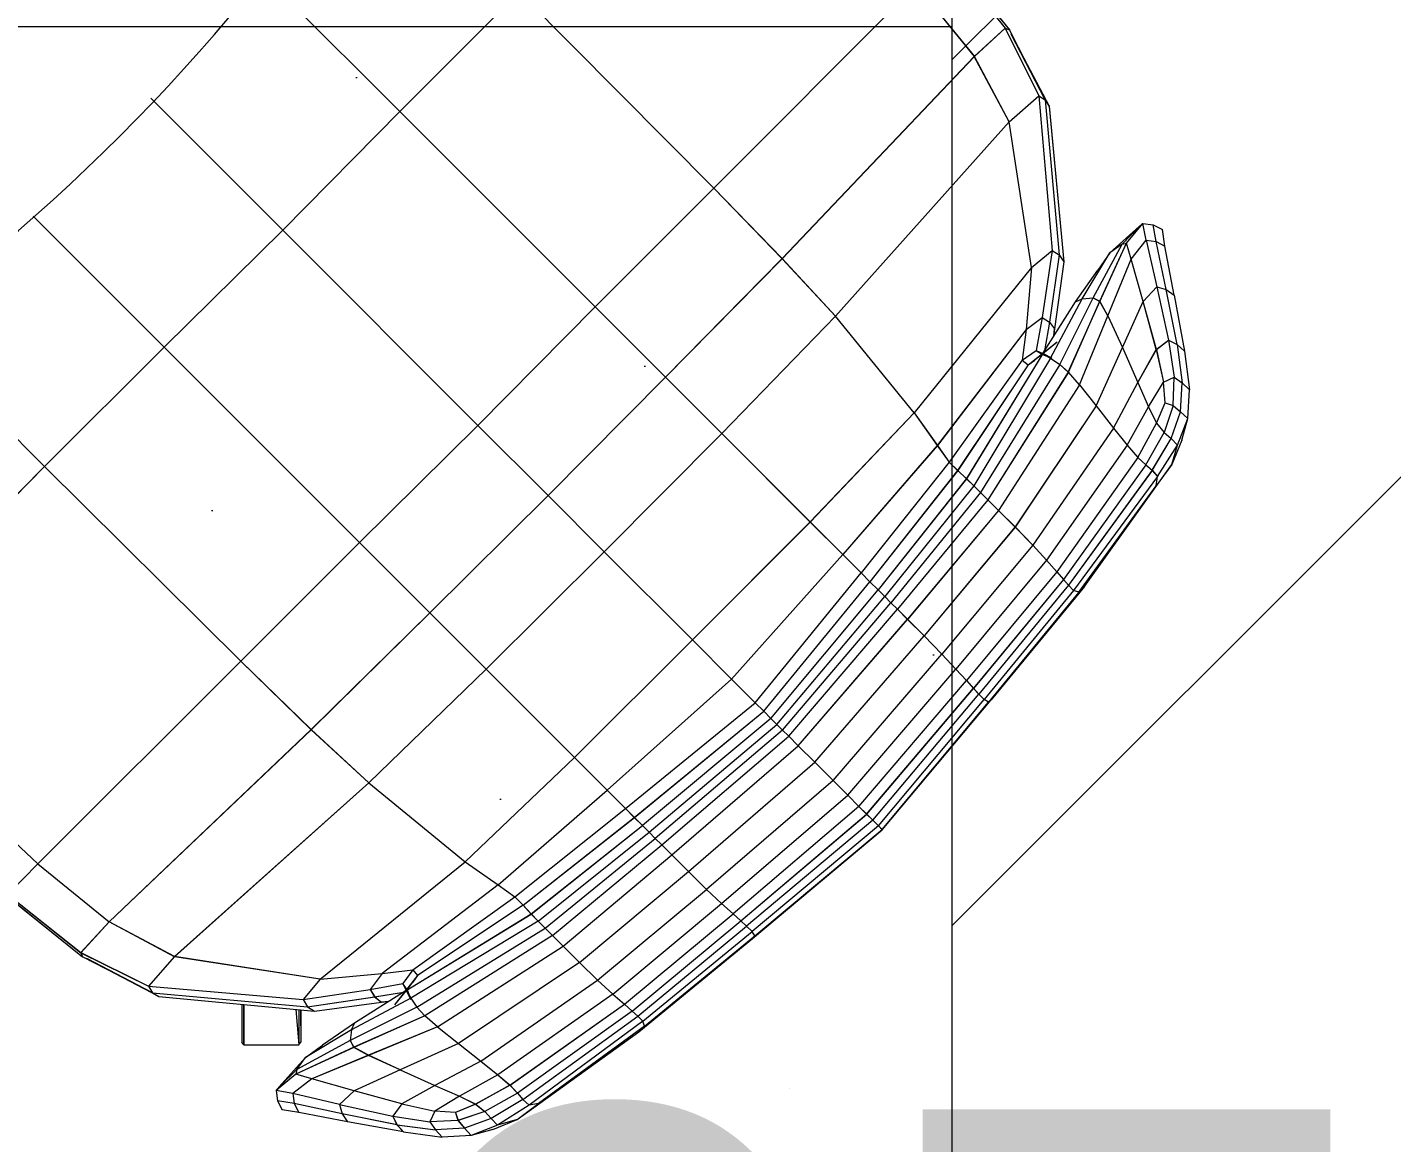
# Model space of a CAD drawing. Header units: millimetres. Extents: x -81374 to 485233, y -39075 to 157313.
# Drawn here: x 48031.9 to 48456.4, y -11107.5 to -10760.6 of the extents above; entities that cross this region are included whole.
import ezdxf
from ezdxf.enums import TextEntityAlignment as Align

# ---------------------------------------------------------------- set-up
doc = ezdxf.new("R2010")
doc.units = ezdxf.units.MM
doc.layers.add('ceiling', color=7, linetype='Continuous', lineweight=5, true_color=0x560d91)
for name, color, linetype in [('ceilings', 253, 'Continuous'), ('Hatch 01_UC', 7, 'Continuous'), ('M-HVAC ELLIPTICAL DUCT', 6, 'Continuous')]:
    doc.layers.add(name, color=color, linetype=linetype)
doc.layers.add('G-IMPT', color=8, linetype='Continuous', lineweight=5)
doc.styles.add('Herbalife_Third Floor - Furniture Layout - 210201$0$CG', font='GOTHIC.TTF')
doc.styles.add('HVAC TEXT', font='Romans.shx', dxfattribs={"width": 0.8, "height": 100})
doc.styles.get("Standard").update_dxf_attribs({"font": 'arial.ttf'})
doc.dimstyles.new('HVAC DIM', dxfattribs={"dimtxt": 100, "dimasz": 200, "dimexe": 50, "dimexo": 50, "dimgap": 50, "dimtad": 1, "dimtoh": 1, "dimdec": 0, "dimzin": 0, "dimdsep": 46, "dimtxsty": 'HVAC TEXT', "dimcen": 50, "dimclrd": 7, "dimclre": 7, "dimclrt": 7, "dimadec": 0, "dimazin": 0, "dimtfac": 1, "dimtdec": 0, "dimtofl": 0, "dimtmove": 0, "dimatfit": 3, "dimfxl": 1, "dimtolj": 1, "dimtzin": 0, "dimarcsym": 0})

# ---------------------------------------------------------------- blocks, each defined once
blk = doc.blocks.new('floor plan 1')
at = {"layer": 'G-IMPT', "color": 8, "ltscale": 500}
for p, q in [((9994.07, -27971.98), (9986.48, -27975.09)), ((9992.58, -27973.34), (10000.83, -27970.13)), ((9994.07, -27971.98), (10000.83, -27970.13)), ((9994.61, -27975.35), (10002.91, -27972.37)), ((10000.83, -27970.13), (10009.79, -27969.6)), ((10002.91, -27972.37), (10000.83, -27970.13)), ((10002.91, -27972.37), (10011.93, -27971.84)), ((10004.91, -27974.72), (10002.91, -27972.37)), ((10021.81, -27971.19), (10009.79, -27969.6)), ((10011.93, -27971.84), (10009.79, -27969.6)), ((10023.88, -27973.43), (10011.93, -27971.84)), ((10013.66, -27974.33), (10011.93, -27971.84)), ((10021.81, -27971.19), (10039.24, -27974.36)), ((10023.88, -27973.43), (10021.81, -27971.19)), ((9986.48, -27975.09), (9948.6, -28002.31)), ((9986.48, -27975.09), (9979.87, -27980.01)), ((9982.75, -27979.53), (9992.58, -27973.34)), ((9984.71, -27981.25), (9994.61, -27975.35)), ((9986.48, -27975.09), (9992.58, -27973.34)), ((9994.61, -27975.35), (9992.58, -27973.34)), ((9996.52, -27977.52), (9994.61, -27975.35)), ((9996.52, -27977.52), (10004.91, -27974.72)), ((10004.91, -27974.72), (10013.66, -27974.33)), ((10005.69, -27977.19), (10004.91, -27974.72)), ((10012.12, -27977.65), (10013.66, -27974.33)), ((10025.16, -27976.09), (10013.66, -27974.33)), ((10022.33, -27979.92), (10025.16, -27976.09)), ((10025.16, -27976.09), (10023.88, -27973.43)), ((10023.88, -27973.43), (10040.99, -27976.83)), ((10041.78, -27979.73), (10025.16, -27976.09)), ((10039.24, -27974.36), (10054.4, -27977.26)), ((10040.99, -27976.83), (10039.24, -27974.36)), ((10041.78, -27979.73), (10040.99, -27976.83)), ((10040.99, -27976.83), (10055.85, -27979.99)), ((9946.86, -28004.05), (9979.87, -27980.01)), ((9947.36, -28005.66), (9982.75, -27979.53)), ((9984.71, -27981.25), (9949.01, -28007.21)), ((9979.87, -27980.01), (9982.75, -27979.53)), ((9984.71, -27981.25), (9982.75, -27979.53)), ((9986.42, -27983.22), (9984.71, -27981.25)), ((9986.42, -27983.22), (9996.52, -27977.52)), ((9988.73, -27985.69), (9999.41, -27979.86)), ((9999.41, -27979.86), (9996.52, -27977.52)), ((9999.41, -27979.86), (10005.69, -27977.19)), ((10004.42, -27982.36), (9999.41, -27979.86)), ((10004.42, -27982.36), (10012.12, -27977.65)), ((10005.69, -27977.19), (10012.12, -27977.65)), ((10012.08, -27985.68), (10022.33, -27979.92)), ((10022.33, -27979.92), (10012.12, -27977.65)), ((10022.33, -27979.92), (10037.23, -27983.98)), ((10037.23, -27983.98), (10041.78, -27979.73)), ((10041.78, -27979.73), (10056.3, -27983.12)), ((10054.4, -27977.26), (10059.6, -27978.05)), ((10055.85, -27979.99), (10054.4, -27977.26)), ((10056.3, -27983.12), (10055.85, -27979.99)), ((10055.85, -27979.99), (10061.03, -27980.87)), ((10061.03, -27980.87), (10059.6, -27978.05)), ((10061.47, -27984.1), (10061.03, -27980.87)), ((9950.72, -28008.79), (9986.42, -27983.22)), ((9988.73, -27985.69), (9986.42, -27983.22)), ((9992.49, -27988.95), (10004.42, -27982.36)), ((10012.08, -27985.68), (10004.42, -27982.36)), ((10022.94, -27990.49), (10037.23, -27983.98)), ((10037.23, -27983.98), (10050.39, -27987.75)), ((10050.39, -27987.75), (10056.3, -27983.12)), ((10052.35, -27994.35), (10060.56, -27985.25)), ((10055.09, -27990.59), (10060.56, -27985.25)), ((10055.39, -27989.17), (10061.47, -27984.1)), ((10056.3, -27983.12), (10061.47, -27984.1)), ((10060.56, -27985.25), (10061.47, -27984.1)), ((9988.73, -27985.69), (9953.1, -28010.9)), ((9956.73, -28014.08), (9992.49, -27988.95)), ((9992.49, -27988.95), (9988.73, -27985.69)), ((9997.81, -27993.2), (9992.49, -27988.95)), ((9997.81, -27993.2), (10012.08, -27985.68)), ((10022.94, -27990.49), (10012.08, -27985.68)), ((10032.76, -27995.02), (10050.39, -27987.75)), ((10037.28, -27997.51), (10055.39, -27989.17)), ((10050.39, -27987.75), (10055.39, -27989.17)), ((10055.09, -27990.59), (10055.39, -27989.17)), ((9997.81, -27993.2), (9961.46, -28018.38)), ((10004.77, -27998.66), (9997.81, -27993.2)), ((10004.77, -27998.66), (10022.94, -27990.49)), ((10022.94, -27990.49), (10032.76, -27995.02)), ((10038.41, -27999.61), (10055.09, -27990.59)), ((10055.09, -27990.59), (10052.35, -27994.35)), ((10011.28, -28003.85), (10032.76, -27995.02)), ((10015.24, -28007.3), (10037.28, -27997.51)), ((10032.76, -27995.02), (10037.28, -27997.51)), ((10037.11, -28005.03), (10047.02, -27998.14)), ((10038.41, -27999.61), (10037.28, -27997.51)), ((10038.09, -28002.96), (10052.35, -27994.35)), ((10052.35, -27994.35), (10047.02, -27998.14)), ((9948.6, -28002.31), (9913.29, -28031.32)), ((9948.6, -28002.31), (9946.86, -28004.05)), ((9967.09, -28023.87), (10004.77, -27998.66)), ((10011.28, -28003.85), (10004.77, -27998.66)), ((10017.67, -28009.97), (10038.41, -27999.61)), ((10038.09, -28002.96), (10038.41, -27999.61)), ((10054.43, -27998.32), (10053.83, -27999.16)), ((10053.83, -28009.14), (10053.83, -27999.16)), ((10053.86, -28009.14), (10053.83, -27999.16)), ((10071.53, -27998.32), (10054.43, -27998.32)), ((10054.43, -28009.19), (10054.43, -27998.32)), ((10055.4, -28009.29), (10054.43, -27998.32)), ((10071.53, -27998.32), (10072.13, -27999.16)), ((10071.53, -28010.8), (10071.53, -27998.32)), ((10071.53, -27998.32), (10071.57, -28010.8)), ((10072.13, -28010.86), (10072.13, -27999.16)), ((9946.86, -28004.05), (9912.59, -28032.15)), ((9947.36, -28005.66), (9913.44, -28033.52)), ((9946.86, -28004.05), (9947.36, -28005.66)), ((9949.01, -28007.21), (9947.36, -28005.66)), ((10011.28, -28003.85), (9972.24, -28029.02)), ((10011.28, -28003.85), (10015.24, -28007.3)), ((10019.6, -28012.82), (10038.09, -28002.96)), ((10021.05, -28015.2), (10037.11, -28005.03)), ((10038.09, -28002.96), (10037.11, -28005.03)), ((9949.01, -28007.21), (9915.12, -28035.16)), ((9950.72, -28008.79), (9916.9, -28036.81)), ((9953.1, -28010.9), (9919.31, -28039)), ((9950.72, -28008.79), (9949.01, -28007.21)), ((9953.1, -28010.9), (9950.72, -28008.79)), ((9956.73, -28014.08), (9953.1, -28010.9)), ((9975.52, -28032.3), (10015.24, -28007.3)), ((10017.67, -28009.97), (9977.8, -28034.58)), ((10017.67, -28009.97), (10015.24, -28007.3)), ((10017.51, -28019.83), (10024.68, -28010.77)), ((10019.6, -28012.82), (10017.67, -28009.97)), ((10021.05, -28015.2), (10024.68, -28010.77)), ((10049.56, -28008.74), (10028.71, -28011.56)), ((10051.75, -28010.14), (10030.83, -28013.18)), ((10097.93, -28013.28), (10049.56, -28008.74)), ((10051.75, -28010.14), (10049.56, -28008.74)), ((10099.99, -28014.48), (10051.75, -28010.14)), ((10053.12, -28012.35), (10051.75, -28010.14)), ((9956.73, -28014.08), (9922.9, -28042.26)), ((9961.46, -28018.38), (9956.73, -28014.08)), ((9979.92, -28036.7), (10019.6, -28012.82)), ((10021.05, -28015.2), (9982.12, -28038.98)), ((10017.51, -28019.83), (10021.05, -28015.2)), ((10021.05, -28015.2), (10019.6, -28012.82)), ((10020.74, -28015.34), (10019.61, -28012.42)), ((10019.61, -28012.42), (10020.81, -28014.85)), ((10022.02, -28017.32), (10021, -28015.23)), ((10030.83, -28013.18), (10021.91, -28014.66)), ((10028.71, -28011.56), (10026.3, -28011.88)), ((10026.45, -28011.78), (10028.71, -28011.56)), ((10030.83, -28013.18), (10028.71, -28011.56)), ((10032.2, -28015.46), (10030.83, -28013.18)), ((10053.12, -28012.35), (10032.2, -28015.46)), ((10047.82, -28018.73), (10053.12, -28012.35)), ((10101.16, -28016.51), (10053.12, -28012.35)), ((10097.93, -28013.28), (10120.42, -28025.09)), ((10099.99, -28014.48), (10097.93, -28013.28)), ((10099.99, -28014.48), (10121.74, -28025.64)), ((10099.99, -28014.48), (10120.42, -28025.09)), ((10101.16, -28016.51), (10099.99, -28014.48)), ((9961.46, -28018.38), (9927.58, -28046.64)), ((9967.09, -28023.87), (9961.46, -28018.38)), ((10047.82, -28018.73), (10002.63, -28055.23)), ((10017.51, -28019.83), (10019, -28017.77)), ((10018.99, -28021.65), (10022.02, -28017.32)), ((10020.76, -28015.36), (10022.02, -28017.32)), ((10032.2, -28015.46), (10022.02, -28017.32)), ((10028.53, -28020.44), (10032.2, -28015.46)), ((10047.82, -28018.73), (10028.53, -28020.44)), ((10047.82, -28018.73), (10093.14, -28025.71)), ((10093.14, -28025.71), (10101.16, -28016.51)), ((10122.28, -28026.95), (10101.16, -28016.51)), ((9984.61, -28041.73), (10017.51, -28019.83)), ((10018.99, -28021.65), (9987.21, -28044.36)), ((9992.46, -28048.06), (10028.53, -28020.44)), ((10018.99, -28021.65), (10017.51, -28019.83)), ((10028.53, -28020.44), (10018.99, -28021.65)), ((9967.09, -28023.87), (9933.23, -28052.2)), ((9972.24, -28029.02), (9967.09, -28023.87)), ((10093.14, -28025.71), (10032.64, -28079.76)), ((10093.14, -28025.71), (10113.46, -28036.54)), ((10113.46, -28036.54), (10122.28, -28026.95)), ((10145.01, -28044.46), (10121.74, -28025.64)), ((10122.28, -28026.95), (10121.74, -28025.64)), ((10144.91, -28045.03), (10122.28, -28026.95)), ((9913.29, -28031.32), (9872.91, -28065.18)), ((9912.59, -28032.15), (9872.94, -28065.21)), ((9913.29, -28031.32), (9912.59, -28032.15)), ((9912.59, -28032.15), (9913.44, -28033.52)), ((9972.24, -28029.02), (9938.37, -28057.34)), ((9972.24, -28029.02), (9975.52, -28032.3)), ((9874.11, -28066.38), (9913.44, -28033.52)), ((9875.9, -28068.17), (9915.12, -28035.16)), ((9915.12, -28035.16), (9913.44, -28033.52)), ((9916.9, -28036.81), (9915.12, -28035.16)), ((9975.52, -28032.3), (9941.49, -28060.46)), ((9977.8, -28034.58), (9943.54, -28062.5)), ((9977.8, -28034.58), (9975.52, -28032.3)), ((9979.92, -28036.7), (9977.8, -28034.58)), ((9916.9, -28036.81), (9877.77, -28070.03)), ((9880.18, -28072.44), (9919.31, -28039)), ((9919.31, -28039), (9916.9, -28036.81)), ((9922.9, -28042.26), (9919.31, -28039)), ((9979.92, -28036.7), (9945.45, -28064.41)), ((9982.12, -28038.98), (9947.52, -28066.49)), ((9982.12, -28038.98), (9979.92, -28036.7)), ((9984.61, -28041.73), (9982.12, -28038.98)), ((10113.46, -28036.54), (10050.55, -28096.31)), ((10135.63, -28054.61), (10113.46, -28036.54)), ((9922.9, -28042.26), (9883.64, -28075.91)), ((9927.58, -28046.64), (9922.9, -28042.26)), ((9984.61, -28041.73), (9950.05, -28069.02)), ((9987.21, -28044.36), (9952.8, -28071.77)), ((9987.21, -28044.36), (9984.61, -28041.73)), ((9992.46, -28048.06), (9987.21, -28044.36)), ((9888.21, -28080.48), (9927.58, -28046.64)), ((9933.23, -28052.2), (9927.58, -28046.64)), ((9992.46, -28048.06), (9958.51, -28077.48)), ((10002.63, -28055.23), (9992.46, -28048.06)), ((10135.63, -28054.61), (10144.91, -28045.03)), ((9933.23, -28052.2), (9893.9, -28086.16)), ((9938.37, -28057.34), (9933.23, -28052.2)), ((9938.37, -28057.34), (9899.03, -28091.3)), ((9938.37, -28057.34), (9941.49, -28060.46)), ((10002.63, -28055.23), (9968.64, -28087.61)), ((10032.64, -28079.76), (10002.63, -28055.23)), ((10135.63, -28054.61), (10072.45, -28117.62)), ((10198.21, -28113.31), (10135.63, -28054.61)), ((9941.49, -28060.46), (9902.02, -28094.29)), ((9943.54, -28062.5), (9941.49, -28060.46)), ((9872.91, -28065.18), (9839.05, -28105.56)), ((9872.94, -28065.21), (9839.88, -28104.86)), ((9872.94, -28065.21), (9874.11, -28066.38)), ((9903.93, -28096.2), (9943.54, -28062.5)), ((9945.45, -28064.41), (9905.7, -28097.97)), ((9945.45, -28064.41), (9943.54, -28062.5)), ((9947.52, -28066.49), (9945.45, -28064.41)), ((9874.11, -28066.38), (9841.25, -28105.71)), ((9875.9, -28068.17), (9842.89, -28107.39)), ((9877.77, -28070.03), (9844.54, -28109.17)), ((9875.9, -28068.17), (9874.11, -28066.38)), ((9877.77, -28070.03), (9875.9, -28068.17)), ((9880.18, -28072.44), (9877.77, -28070.03)), ((9907.56, -28099.83), (9947.52, -28066.49)), ((9950.05, -28069.02), (9909.77, -28102.04)), ((9950.05, -28069.02), (9947.52, -28066.49)), ((9952.8, -28071.77), (9950.05, -28069.02)), ((9880.18, -28072.44), (9846.74, -28111.58)), ((9883.64, -28075.91), (9880.18, -28072.44)), ((9952.8, -28071.77), (9912.44, -28104.71)), ((9958.51, -28077.48), (9952.8, -28071.77)), ((9883.64, -28075.91), (9849.99, -28115.17)), ((9888.21, -28080.48), (9883.64, -28075.91)), ((9958.51, -28077.48), (9919.8, -28112.07)), ((9968.64, -28087.61), (9958.51, -28077.48)), ((9888.21, -28080.48), (9854.37, -28119.84)), ((9893.9, -28086.16), (9888.21, -28080.48)), ((10032.64, -28079.76), (9996.14, -28115.11)), ((10032.64, -28079.76), (10050.55, -28096.31)), ((9893.9, -28086.16), (9859.93, -28125.5)), ((9899.03, -28091.3), (9893.9, -28086.16)), ((9899.03, -28091.3), (9865.07, -28130.64)), ((9899.03, -28091.3), (9902.02, -28094.29)), ((9968.64, -28087.61), (9931.98, -28124.25)), ((9996.14, -28115.11), (9968.64, -28087.61)), ((9902.02, -28094.29), (9868.19, -28133.76)), ((9903.93, -28096.2), (9902.02, -28094.29)), ((9903.93, -28096.2), (9870.23, -28135.8)), ((9905.7, -28097.97), (9872.15, -28137.72)), ((9907.56, -28099.83), (9874.22, -28139.79)), ((9905.7, -28097.97), (9903.93, -28096.2)), ((9907.56, -28099.83), (9905.7, -28097.97)), ((9909.77, -28102.04), (9907.56, -28099.83)), ((10050.55, -28096.31), (10013.65, -28132.62)), ((10072.45, -28117.62), (10050.55, -28096.31)), ((9909.77, -28102.04), (9876.75, -28142.32)), ((9912.44, -28104.71), (9909.77, -28102.04)), ((9810.05, -28140.87), (9839.05, -28105.56)), ((9811.78, -28139.13), (9839.88, -28104.86)), ((9813.39, -28139.63), (9841.25, -28105.71)), ((9814.94, -28141.28), (9842.89, -28107.39)), ((9839.05, -28105.56), (9839.88, -28104.86)), ((9839.88, -28104.86), (9841.25, -28105.71)), ((9842.89, -28107.39), (9841.25, -28105.71)), ((9844.54, -28109.17), (9842.89, -28107.39)), ((9912.44, -28104.71), (9879.5, -28145.07)), ((9919.8, -28112.07), (9912.44, -28104.71)), ((9816.52, -28142.99), (9844.54, -28109.17)), ((9818.63, -28145.37), (9846.74, -28111.58)), ((9846.74, -28111.58), (9844.54, -28109.17)), ((9849.99, -28115.17), (9846.74, -28111.58)), ((9919.8, -28112.07), (9885.21, -28150.78)), ((9931.98, -28124.25), (9919.8, -28112.07)), ((9821.81, -28149), (9849.99, -28115.17)), ((9854.37, -28119.84), (9849.99, -28115.17)), ((9996.14, -28115.11), (9959.4, -28151.67)), ((9996.14, -28115.11), (10013.65, -28132.62)), ((10198.21, -28113.31), (10133.51, -28178.13)), ((9826.11, -28153.73), (9854.37, -28119.84)), ((9859.93, -28125.5), (9854.37, -28119.84)), ((10072.45, -28117.62), (10035.53, -28154.5)), ((10133.51, -28178.13), (10072.45, -28117.62)), ((9831.6, -28159.36), (9859.93, -28125.5)), ((9859.93, -28125.5), (9865.07, -28130.64)), ((9931.98, -28124.25), (9895.34, -28160.91)), ((9931.98, -28124.25), (9959.4, -28151.67)), ((9836.75, -28164.51), (9865.07, -28130.64)), ((9840.03, -28167.79), (9868.19, -28133.76)), ((9865.07, -28130.64), (9868.19, -28133.76)), ((9870.23, -28135.8), (9868.19, -28133.76)), ((10013.65, -28132.62), (9976.85, -28169.12)), ((10035.53, -28154.5), (10013.65, -28132.62)), ((9842.31, -28170.06), (9870.23, -28135.8)), ((9844.43, -28172.19), (9872.15, -28137.72)), ((9872.15, -28137.72), (9870.23, -28135.8)), ((9874.22, -28139.79), (9872.15, -28137.72)), ((9810.05, -28140.87), (9782.82, -28178.75)), ((9787.26, -28175.02), (9813.39, -28139.63)), ((9811.78, -28139.13), (9787.74, -28172.14)), ((9788.98, -28176.98), (9814.94, -28141.28)), ((9810.05, -28140.87), (9811.78, -28139.13)), ((9811.78, -28139.13), (9813.39, -28139.63)), ((9814.94, -28141.28), (9813.39, -28139.63)), ((9816.52, -28142.99), (9814.94, -28141.28)), ((9846.71, -28174.39), (9874.22, -28139.79)), ((9849.46, -28176.88), (9876.75, -28142.32)), ((9876.75, -28142.32), (9874.22, -28139.79)), ((9876.75, -28142.32), (9879.5, -28145.07)), ((9790.95, -28178.69), (9816.52, -28142.99)), ((9793.43, -28181), (9818.63, -28145.37)), ((9818.63, -28145.37), (9816.52, -28142.99)), ((9821.81, -28149), (9818.63, -28145.37)), ((9852.09, -28179.48), (9879.5, -28145.07)), ((9885.21, -28150.78), (9879.5, -28145.07)), ((9796.68, -28184.76), (9821.81, -28149)), ((9826.11, -28153.73), (9821.81, -28149)), ((9855.79, -28184.73), (9885.21, -28150.78)), ((9895.34, -28160.91), (9885.21, -28150.78)), ((9800.93, -28190.08), (9826.11, -28153.73)), ((9831.6, -28159.36), (9826.11, -28153.73)), ((9959.4, -28151.67), (9922.84, -28188.41)), ((9959.4, -28151.67), (9976.85, -28169.12)), ((10035.53, -28154.5), (9998.69, -28190.96)), ((10096.35, -28215.31), (10035.53, -28154.5)), ((9806.39, -28197.04), (9831.6, -28159.36)), ((9831.6, -28159.36), (9836.75, -28164.51)), ((9862.96, -28194.9), (9895.34, -28160.91)), ((9895.34, -28160.91), (9922.84, -28188.41)), ((9811.58, -28203.55), (9836.75, -28164.51)), ((9815.03, -28207.51), (9840.03, -28167.79)), ((9836.75, -28164.51), (9840.03, -28167.79)), ((9842.31, -28170.06), (9840.03, -28167.79)), ((9782.82, -28178.75), (9787.74, -28172.14)), ((9787.74, -28172.14), (9787.26, -28175.02)), ((9817.71, -28209.94), (9842.31, -28170.06)), ((9820.55, -28211.87), (9844.43, -28172.19)), ((9844.43, -28172.19), (9842.31, -28170.06)), ((9846.71, -28174.39), (9844.43, -28172.19)), ((9976.85, -28169.12), (9940.35, -28205.92)), ((9998.69, -28190.96), (9976.85, -28169.12)), ((9787.26, -28175.02), (9781.08, -28184.85)), ((9788.98, -28176.98), (9787.26, -28175.02)), ((9822.94, -28213.32), (9846.71, -28174.39)), ((9849.46, -28176.88), (9846.71, -28174.39)), ((9779.71, -28186.33), (9782.82, -28178.75)), ((9782.82, -28178.75), (9781.08, -28184.85)), ((9788.98, -28176.98), (9783.08, -28186.88)), ((9790.95, -28178.69), (9785.25, -28188.79)), ((9790.95, -28178.69), (9788.98, -28176.98)), ((9793.43, -28181), (9790.95, -28178.69)), ((9827.56, -28209.78), (9849.46, -28176.88)), ((9829.38, -28211.26), (9852.09, -28179.48)), ((9849.46, -28176.88), (9852.09, -28179.48)), ((9855.79, -28184.73), (9852.09, -28179.48)), ((10133.51, -28178.13), (10096.35, -28215.31)), ((10178.87, -28223.74), (10133.51, -28178.13)), ((9781.08, -28184.85), (9777.86, -28193.1)), ((9783.08, -28186.88), (9781.08, -28184.85)), ((9793.43, -28181), (9787.59, -28191.68)), ((9796.68, -28184.76), (9790.09, -28196.69)), ((9796.68, -28184.76), (9793.43, -28181)), ((9800.93, -28190.08), (9796.68, -28184.76)), ((9828.18, -28220.8), (9855.79, -28184.73)), ((9862.96, -28194.9), (9855.79, -28184.73)), ((9779.71, -28186.33), (9777.86, -28193.1)), ((9783.08, -28186.88), (9780.1, -28195.18)), ((9782.45, -28197.18), (9785.25, -28188.79)), ((9785.25, -28188.79), (9783.08, -28186.88)), ((9787.59, -28191.68), (9785.25, -28188.79)), ((9887.49, -28224.91), (9922.84, -28188.41)), ((9922.84, -28188.41), (9940.35, -28205.92)), ((9777.86, -28193.1), (9777.33, -28202.06)), ((9780.1, -28195.18), (9777.86, -28193.1)), ((9787.59, -28191.68), (9784.92, -28197.96)), ((9790.09, -28196.69), (9787.59, -28191.68)), ((9800.93, -28190.08), (9793.41, -28204.35)), ((9806.39, -28197.04), (9800.93, -28190.08)), ((9998.69, -28190.96), (9962.23, -28227.8)), ((9998.69, -28190.96), (10059.42, -28251.69)), ((9780.1, -28195.18), (9779.57, -28204.19)), ((9782.45, -28197.18), (9780.1, -28195.18)), ((9782.45, -28197.18), (9782.06, -28205.93)), ((9784.92, -28197.96), (9782.45, -28197.18)), ((9790.09, -28196.69), (9785.38, -28204.39)), ((9793.41, -28204.35), (9790.09, -28196.69)), ((9806.39, -28197.04), (9798.22, -28215.21)), ((9811.58, -28203.55), (9806.39, -28197.04)), ((9826.46, -28240.09), (9862.96, -28194.9)), ((9862.96, -28194.9), (9887.49, -28224.91)), ((9784.92, -28197.96), (9785.38, -28204.39)), ((9778.93, -28214.08), (9777.33, -28202.06)), ((9779.57, -28204.19), (9777.33, -28202.06)), ((9781.16, -28216.15), (9779.57, -28204.19)), ((9782.06, -28205.93), (9779.57, -28204.19)), ((9785.38, -28204.39), (9782.06, -28205.93)), ((9783.82, -28217.43), (9782.06, -28205.93)), ((9787.65, -28214.6), (9785.38, -28204.39)), ((9793.41, -28204.35), (9787.65, -28214.6)), ((9798.22, -28215.21), (9793.41, -28204.35)), ((9811.58, -28203.55), (9802.75, -28225.03)), ((9811.58, -28203.55), (9815.03, -28207.51)), ((9904.05, -28242.82), (9940.35, -28205.92)), ((9962.23, -28227.8), (9940.35, -28205.92)), ((9815.03, -28207.51), (9805.24, -28229.55)), ((9817.71, -28209.94), (9807.34, -28230.68)), ((9817.71, -28209.94), (9815.03, -28207.51)), ((9820.55, -28211.87), (9817.71, -28209.94)), ((9827.56, -28209.78), (9818.5, -28216.95)), ((9827.56, -28209.78), (9822.94, -28213.32)), ((9827.56, -28209.78), (9825.5, -28211.27)), ((9829.38, -28211.26), (9827.56, -28209.78)), ((9782.1, -28231.51), (9778.93, -28214.08)), ((9781.16, -28216.15), (9778.93, -28214.08)), ((9787.65, -28214.6), (9783.82, -28217.43)), ((9787.65, -28214.6), (9791.71, -28229.5)), ((9820.55, -28211.87), (9810.69, -28230.36)), ((9822.94, -28213.32), (9812.76, -28229.38)), ((9822.94, -28213.32), (9818.5, -28216.95)), ((9823.07, -28213.01), (9820.15, -28211.88)), ((9820.15, -28211.88), (9822.58, -28213.08)), ((9822.94, -28213.32), (9820.55, -28211.87)), ((9820.91, -28223.1), (9822.4, -28214.18)), ((9825.05, -28214.29), (9822.96, -28213.27)), ((9825.05, -28214.29), (9823.09, -28213.03)), ((9823.19, -28224.47), (9825.05, -28214.29)), ((9829.38, -28211.26), (9825.05, -28214.29)), ((9828.18, -28220.8), (9829.38, -28211.26)), ((9783.82, -28217.43), (9781.16, -28216.15)), ((9781.16, -28216.15), (9784.56, -28233.26)), ((9787.46, -28234.05), (9783.82, -28217.43)), ((9798.22, -28215.21), (9791.71, -28229.5)), ((9802.75, -28225.03), (9798.22, -28215.21)), ((9819.29, -28220.98), (9819.61, -28218.57)), ((9819.51, -28218.72), (9819.29, -28220.98)), ((10096.35, -28215.31), (10059.42, -28251.69)), ((10137.11, -28256.08), (10096.35, -28215.31)), ((9816.47, -28241.83), (9819.29, -28220.98)), ((9817.87, -28244.02), (9820.91, -28223.1)), ((9820.91, -28223.1), (9819.29, -28220.98)), ((9823.19, -28224.47), (9820.91, -28223.1)), ((9828.18, -28220.8), (9823.19, -28224.47)), ((9826.46, -28240.09), (9828.18, -28220.8)), ((9802.75, -28225.03), (9795.48, -28242.66)), ((9802.75, -28225.03), (9805.24, -28229.55)), ((9820.08, -28245.39), (9823.19, -28224.47)), ((9887.49, -28224.91), (9833.44, -28285.41)), ((9887.49, -28224.91), (9904.05, -28242.82)), ((9782.1, -28231.51), (9784.99, -28246.67)), ((9784.56, -28233.26), (9782.1, -28231.51)), ((9791.71, -28229.5), (9787.46, -28234.05)), ((9791.71, -28229.5), (9795.48, -28242.66)), ((9805.24, -28229.55), (9796.9, -28247.65)), ((9807.34, -28230.68), (9798.32, -28247.35)), ((9810.69, -28230.36), (9802.08, -28244.62)), ((9807.34, -28230.68), (9805.24, -28229.55)), ((9812.76, -28229.38), (9805.87, -28239.29)), ((9810.69, -28230.36), (9807.34, -28230.68)), ((9812.76, -28229.38), (9810.69, -28230.36)), ((9925.35, -28264.72), (9962.23, -28227.8)), ((10023.04, -28288.61), (9962.23, -28227.8)), ((9787.46, -28234.05), (9784.56, -28233.26)), ((9784.56, -28233.26), (9787.72, -28248.12)), ((9790.85, -28248.57), (9787.46, -28234.05)), ((9802.08, -28244.62), (9805.87, -28239.29)), ((9826.46, -28240.09), (9820.08, -28245.39)), ((9826.46, -28240.09), (9833.44, -28285.41)), ((9795.48, -28242.66), (9790.85, -28248.57)), ((9795.48, -28242.66), (9796.9, -28247.65)), ((9821.01, -28290.2), (9816.47, -28241.83)), ((9817.87, -28244.02), (9816.47, -28241.83)), ((9822.21, -28292.26), (9817.87, -28244.02)), ((9820.08, -28245.39), (9817.87, -28244.02)), ((9904.05, -28242.82), (9844.28, -28305.72)), ((9925.35, -28264.72), (9904.05, -28242.82)), ((9784.99, -28246.67), (9785.78, -28251.87)), ((9787.72, -28248.12), (9784.99, -28246.67)), ((9790.85, -28248.57), (9787.72, -28248.12)), ((9787.72, -28248.12), (9788.6, -28253.3)), ((9790.85, -28248.57), (9791.83, -28253.73)), ((9796.9, -28247.65), (9791.83, -28253.73)), ((9802.08, -28244.62), (9792.98, -28252.83)), ((9798.32, -28247.35), (9792.98, -28252.83)), ((9798.32, -28247.35), (9796.9, -28247.65)), ((9798.32, -28247.35), (9802.08, -28244.62)), ((9824.25, -28293.43), (9820.08, -28245.39)), ((9788.6, -28253.3), (9785.78, -28251.87)), ((9792.98, -28252.83), (9791.83, -28253.73)), ((10023.04, -28288.61), (10059.42, -28251.69)), ((10100.46, -28292.73), (10059.42, -28251.69)), ((9791.83, -28253.73), (9788.6, -28253.3)), ((9862.34, -28327.9), (9925.35, -28264.72)), ((9985.86, -28325.78), (9925.35, -28264.72)), ((9833.44, -28285.41), (9824.25, -28293.43)), ((9833.44, -28285.41), (9844.28, -28305.72)), ((9832.82, -28312.69), (9821.01, -28290.2)), ((9822.21, -28292.26), (9821.01, -28290.2)), ((9985.86, -28325.78), (10023.04, -28288.61)), ((10066.26, -28331.83), (10023.04, -28288.61)), ((9822.21, -28292.26), (9833.38, -28314.01)), ((9822.21, -28292.26), (9832.82, -28312.69)), ((9824.25, -28293.43), (9822.21, -28292.26)), ((9834.68, -28314.55), (9824.25, -28293.43)), ((9844.28, -28305.72), (9834.68, -28314.55)), ((9862.34, -28327.9), (9844.28, -28305.72)), ((9852.19, -28337.28), (9833.38, -28314.01)), ((9834.68, -28314.55), (9833.38, -28314.01)), ((9852.76, -28337.18), (9834.68, -28314.55))]:
    blk.add_line(p, q, dxfattribs=at)
blk.add_arc((10534.32, -28705.24), 600, 90, 270, dxfattribs=at)
blk.add_arc((10534.32, -28705.24), 600, 90, 270, dxfattribs=at)
at = {"layer": 'G-IMPT', "color": 8, "ltscale": 500, "style": 'Herbalife_Third Floor - Furniture Layout - 210201$0$CG'}
blk.add_text('(10\'-3" X 9\'-2")', height=220, dxfattribs=at).set_placement((9613.15, -27978.24))
at = {"layer": 'G-IMPT', "color": 8, "ltscale": 500}
for rotation, p in [(359.9992, (39680.63, -4989.62, 0)), (359.9992, (35886.72, -10139.29, 0)), (270.0008, (28873.29, -20643.48, 0)), (359.9992, (11975.31, -26935.44, 0)), (359.9992, (15267.63, -26935.44, 0)), (359.9992, (26686.27, -26987.73, 0)), (270.0008, (15861.11, -28615.02, 0)), (89.9992, (23697.81, -33300.57, 0)), (89.9992, (23597.87, -35337.73, 0)), (89.9992, (23597.88, -37388.34, 0)), (359.9992, (13750.44, -37781.54, 0)), (89.9992, (23697.83, -40746.76, 0)), (89.9992, (23597.8, -44302.49, 0)), (89.9992, (23597.81, -46399.06, 0)), (89.9992, (23697.78, -48339.78, 0)), (89.9992, (23697.77, -54279.98, 0)), (359.9992, (27418.07, -55702.4, 0)), (89.9992, (9671.91, -65856.51, 0)), (359.9992, (4684.11, -67403.39, 0)), (359.9992, (8737.21, -67403.39, 0))]:
    blk.add_attdef('PARTITIONTYPE', text='', height=200, rotation=rotation, dxfattribs=at).set_placement(p, align=Align.MIDDLE_CENTER)
blk = doc.blocks.new('GRID')
at = {"layer": 'ceilings', "lineweight": 5, "transparency": 33554597}
h = blk.add_hatch(dxfattribs=at)
h.set_pattern_fill('DOTS', color=8, scale=80, angle=45)
h.paths.add_polyline_path([(56229.86, 61282.61), (56229.86, 61882.61), (56829.86, 61882.61), (56829.86, 61282.61)])
at = {"layer": 'ceilings', "color": 8, "lineweight": 5}
blk.add_lwpolyline([(56229.86, 61282.61), (56229.86, 61882.61), (56829.86, 61882.61), (56829.86, 61282.61)], close=True, dxfattribs=at)
blk = doc.blocks.new('Steelcase EMEA Bolia - Mood Dining Chair - scx_bolia_d3_ancilary_mood_leg_18ba0357-414835-Level 1')
at = {"layer": 'G-IMPT'}
for p, q in [((-179.96, 167.36), (-167.87, 179.45)), ((-167.87, 179.45), (-166.85, 179.29)), ((-160.18, 171.76), (-167.87, 179.45)), ((-160.8, 171.01), (-167.87, 179.45)), ((-159.79, 172.23), (-166.85, 179.29)), ((-159.81, 172.21), (-166.85, 179.29)), ((-179.96, 167.36), (-179.8, 166.34)), ((-171.14, 158.54), (-179.96, 167.36)), ((-179.96, 167.36), (-171.16, 158.51)), ((-171.52, 158.07), (-179.8, 166.34))]:
    blk.add_line(p, q, dxfattribs=at)
blk = doc.blocks.new('Steelcase EMEA Bolia - Mood Dining Chair - scx_bolia_d3_ancilary_mood_back_18ba0357-V64-Level 1')
at = {"layer": 'G-IMPT'}
for p, q in [((-44.74, 255.92), (7.76, 260.54)), ((-43.65, 255.83), (7.76, 260.49)), ((7.76, 260.54), (60.26, 255.92)), ((7.76, 260.49), (7.76, 258.83)), ((7.76, 260.49), (59.17, 255.83)), ((-90.21, 251.46), (-44.74, 255.92)), ((-87.76, 251.47), (-43.65, 255.83)), ((-44.74, 255.92), (-43.65, 255.83)), ((-43.65, 255.83), (-43.29, 254.26)), ((7.76, 256.3), (-43.32, 251.91)), ((7.76, 258.83), (-43.29, 254.26)), ((7.76, 256.3), (7.76, 258.83)), ((7.76, 258.83), (58.81, 254.26)), ((7.76, 253.66), (7.76, 256.3)), ((7.76, 256.3), (58.83, 251.91)), ((59.17, 255.83), (58.81, 254.26)), ((60.26, 255.92), (59.17, 255.83)), ((103.27, 251.47), (59.17, 255.83)), ((105.73, 251.46), (60.26, 255.92)), ((-136.25, 243.93), (-90.21, 251.46)), ((-87.76, 251.47), (-128.09, 245.12)), ((-90.21, 251.46), (-87.76, 251.47)), ((-87.76, 251.47), (-86.97, 249.98)), ((-87.04, 247.71), (-43.32, 251.91)), ((-86.97, 249.98), (-43.29, 254.26)), ((-43.4, 249.49), (7.76, 253.66)), ((-43.4, 249.49), (-43.32, 251.91)), ((-43.32, 251.91), (-43.29, 254.26)), ((7.76, 250.26), (7.76, 253.66)), ((7.76, 253.66), (58.92, 249.49)), ((58.83, 251.91), (58.81, 254.26)), ((102.49, 249.98), (58.81, 254.26)), ((102.56, 247.71), (58.83, 251.91)), ((58.92, 249.49), (58.83, 251.91)), ((103.27, 251.47), (102.49, 249.98)), ((105.73, 251.46), (103.27, 251.47)), ((103.27, 251.47), (143.61, 245.12)), ((105.73, 251.46), (151.77, 243.93)), ((-130.64, 240.82), (-87.04, 247.71)), ((-86.97, 249.98), (-130.47, 243.42)), ((-87.32, 242.21), (-43.56, 246.23)), ((-87.14, 245.39), (-43.4, 249.49)), ((-87.14, 245.39), (-87.04, 247.71)), ((-87.04, 247.71), (-86.97, 249.98)), ((-43.8, 241.39), (-43.56, 246.23)), ((7.76, 250.26), (-43.56, 246.23)), ((-43.56, 246.23), (-43.4, 249.49)), ((7.76, 245.35), (7.76, 250.26)), ((7.76, 250.26), (59.08, 246.23)), ((59.08, 246.23), (58.92, 249.49)), ((102.66, 245.39), (58.92, 249.49)), ((102.84, 242.21), (59.08, 246.23)), ((59.31, 241.39), (59.08, 246.23)), ((102.56, 247.71), (102.49, 249.98)), ((145.99, 243.42), (102.49, 249.98)), ((102.66, 245.39), (102.56, 247.71)), ((146.16, 240.82), (102.56, 247.71)), ((-143.81, 240.76), (-136.25, 243.93)), ((-136.25, 243.93), (-141.79, 240.85)), ((-130.47, 243.42), (-141.79, 240.85)), ((-136.25, 243.93), (-128.09, 245.12)), ((-130.64, 240.82), (-130.47, 243.42)), ((-128.09, 245.12), (-130.47, 243.42)), ((-87.14, 245.39), (-130.46, 238.23)), ((-130.34, 234.84), (-87.32, 242.21)), ((-87.65, 237.39), (-87.32, 242.21)), ((-87.32, 242.21), (-87.14, 245.39)), ((-43.8, 241.39), (7.76, 245.35)), ((7.76, 238.9), (7.76, 245.35)), ((7.76, 245.35), (59.31, 241.39)), ((102.84, 242.21), (102.66, 245.39)), ((145.98, 238.23), (102.66, 245.39)), ((103.17, 237.39), (102.84, 242.21)), ((145.86, 234.84), (102.84, 242.21)), ((151.77, 243.93), (143.61, 245.12)), ((143.61, 245.12), (145.99, 243.42)), ((146.16, 240.82), (145.99, 243.42)), ((145.99, 243.42), (157.31, 240.85)), ((159.33, 240.76), (151.77, 243.93)), ((151.77, 243.93), (157.31, 240.85)), ((-141.79, 240.85), (-149.9, 237.29)), ((-143.81, 240.76), (-149.9, 237.29)), ((-141.82, 237.99), (-149.79, 234.23)), ((-141.82, 237.99), (-141.79, 240.85)), ((-130.64, 240.82), (-141.82, 237.99)), ((-141.63, 235.11), (-141.82, 237.99)), ((-130.46, 238.23), (-141.63, 235.11)), ((-130.46, 238.23), (-130.64, 240.82)), ((-130.34, 234.84), (-130.46, 238.23)), ((-87.65, 237.39), (-43.8, 241.39)), ((-44, 234.99), (-43.8, 241.39)), ((7.76, 238.9), (-44, 234.99)), ((7.76, 230.85), (7.76, 238.9)), ((7.76, 238.9), (59.52, 234.99)), ((59.52, 234.99), (59.31, 241.39)), ((103.17, 237.39), (59.31, 241.39)), ((145.86, 234.84), (145.98, 238.23)), ((145.98, 238.23), (146.16, 240.82)), ((145.98, 238.23), (157.15, 235.11)), ((146.16, 240.82), (157.34, 237.99)), ((157.15, 235.11), (157.34, 237.99)), ((157.34, 237.99), (157.31, 240.85)), ((157.31, 240.85), (165.42, 237.29)), ((157.34, 237.99), (165.31, 234.23)), ((159.33, 240.76), (165.42, 237.29)), ((-149.9, 237.29), (-156.61, 231.33)), ((-149.79, 234.23), (-156.54, 228.23)), ((-149.79, 234.23), (-149.9, 237.29)), ((-149.54, 231.16), (-149.79, 234.23)), ((-141.63, 235.11), (-149.54, 231.16)), ((-142.02, 231.41), (-141.63, 235.11)), ((-130.34, 234.84), (-142.02, 231.41)), ((-87.65, 237.39), (-130.7, 229.87)), ((-130.7, 229.87), (-130.34, 234.84)), ((-87.95, 231.01), (-87.65, 237.39)), ((-87.95, 231.01), (-44, 234.99)), ((-44.07, 227.06), (-44, 234.99)), ((103.46, 231.01), (59.52, 234.99)), ((59.59, 227.06), (59.52, 234.99)), ((103.46, 231.01), (103.17, 237.39)), ((146.22, 229.87), (103.17, 237.39)), ((146.22, 229.87), (145.86, 234.84)), ((145.86, 234.84), (157.54, 231.41)), ((157.54, 231.41), (157.15, 235.11)), ((165.06, 231.16), (157.15, 235.11)), ((165.06, 231.16), (165.31, 234.23)), ((165.31, 234.23), (165.42, 237.29)), ((165.31, 234.23), (172.06, 228.23)), ((165.42, 237.29), (172.13, 231.33)), ((-163.99, 221.7), (-156.61, 231.33)), ((-156.54, 228.23), (-156.61, 231.33)), ((-149.54, 231.16), (-156.01, 225.24)), ((-148.35, 228.86), (-149.54, 231.16)), ((-142.02, 231.41), (-148.35, 228.86)), ((-143.79, 226.1), (-142.02, 231.41)), ((-130.7, 229.87), (-143.79, 226.1)), ((-131.45, 223.11), (-87.95, 231.01)), ((-131.45, 223.11), (-130.7, 229.87)), ((-88.04, 223.15), (-87.95, 231.01)), ((-44.07, 227.06), (7.76, 230.85)), ((7.76, 223.59), (7.76, 230.85)), ((7.76, 230.85), (59.59, 227.06)), ((103.56, 223.15), (103.46, 231.01)), ((146.97, 223.11), (103.46, 231.01)), ((146.97, 223.11), (146.22, 229.87)), ((146.22, 229.87), (159.31, 226.1)), ((159.31, 226.1), (157.54, 231.41)), ((157.54, 231.41), (163.86, 228.86)), ((163.86, 228.86), (165.06, 231.16)), ((165.06, 231.16), (171.53, 225.24)), ((172.06, 228.23), (172.13, 231.33)), ((179.5, 221.7), (172.13, 231.33)), ((-163.87, 218.65), (-156.54, 228.23)), ((-162.89, 215.87), (-156.01, 225.24)), ((-156.01, 225.24), (-156.54, 228.23)), ((-152.57, 223.99), (-156.01, 225.24)), ((-148.35, 228.86), (-152.57, 223.99)), ((-143.79, 226.1), (-152.57, 223.99)), ((-146.86, 218.34), (-143.79, 226.1)), ((-88.04, 223.15), (-44.07, 227.06)), ((-44.07, 219.79), (-44.07, 227.06)), ((103.56, 223.15), (59.59, 227.06)), ((59.59, 227.06), (59.59, 219.79)), ((162.38, 218.34), (159.31, 226.1)), ((159.31, 226.1), (168.09, 223.99)), ((163.86, 228.86), (168.09, 223.99)), ((168.09, 223.99), (171.53, 225.24)), ((171.53, 225.24), (172.06, 228.23)), ((178.41, 215.87), (171.53, 225.24)), ((179.39, 218.65), (172.06, 228.23)), ((-163.99, 221.7), (-174.07, 207.13)), ((-163.87, 218.65), (-163.99, 221.7)), ((-158.18, 215.16), (-152.57, 223.99)), ((-131.45, 223.11), (-146.86, 218.34)), ((-88.04, 223.15), (-132.52, 214.33)), ((-132.52, 214.33), (-131.45, 223.11)), ((-88.04, 215.86), (-88.04, 223.15)), ((-44.07, 219.79), (7.76, 223.59)), ((7.76, 223.59), (7.76, 219.36)), ((7.76, 223.59), (59.59, 219.79)), ((148.03, 214.33), (103.56, 223.15)), ((103.56, 223.15), (103.56, 215.86)), ((148.03, 214.33), (146.97, 223.11)), ((146.97, 223.11), (162.38, 218.34)), ((173.7, 215.16), (168.09, 223.99)), ((179.39, 218.65), (179.5, 221.7)), ((189.59, 207.13), (179.5, 221.7)), ((-163.87, 218.65), (-173.56, 204.15)), ((-162.89, 215.87), (-163.87, 218.65)), ((-146.86, 218.34), (-158.18, 215.16)), ((-151.15, 207.26), (-146.86, 218.34)), ((-88.04, 215.86), (-44.07, 219.79)), ((-44.07, 219.79), (-44.07, 215.38)), ((-44.07, 215.38), (7.76, 219.36)), ((7.76, 216.67), (-44.07, 212.48)), ((7.76, 216.67), (7.76, 219.36)), ((7.76, 219.36), (59.59, 215.38)), ((7.76, 214.16), (7.76, 216.67)), ((7.76, 216.67), (59.59, 212.48)), ((103.56, 215.86), (59.59, 219.79)), ((59.59, 219.79), (59.59, 215.38)), ((166.67, 207.26), (162.38, 218.34)), ((162.38, 218.34), (173.7, 215.16)), ((178.41, 215.87), (179.39, 218.65)), ((179.39, 218.65), (189.08, 204.15)), ((-172.07, 201.54), (-162.89, 215.87)), ((-158.18, 215.16), (-165.85, 201.76)), ((-158.18, 215.16), (-162.89, 215.87)), ((-132.52, 214.33), (-151.15, 207.26)), ((-133.45, 206.06), (-88.04, 215.86)), ((-133.45, 206.06), (-132.52, 214.33)), ((-88.04, 215.86), (-88.04, 211.22)), ((-88.04, 211.22), (-44.07, 215.38)), ((-88.04, 208.01), (-44.07, 212.48)), ((-44.07, 212.48), (-44.07, 215.38)), ((-44.07, 209.78), (7.76, 214.16)), ((-44.07, 209.78), (-44.07, 212.48)), ((7.76, 211.52), (7.76, 214.16)), ((7.76, 214.16), (59.59, 209.78)), ((59.59, 212.48), (59.59, 215.38)), ((103.56, 211.22), (59.59, 215.38)), ((103.56, 208.01), (59.59, 212.48)), ((59.59, 209.78), (59.59, 212.48)), ((148.97, 206.06), (103.56, 215.86)), ((103.56, 215.86), (103.56, 211.22)), ((148.97, 206.06), (148.03, 214.33)), ((148.03, 214.33), (166.67, 207.26)), ((173.7, 215.16), (178.41, 215.87)), ((173.7, 215.16), (181.37, 201.76)), ((187.59, 201.54), (178.41, 215.87)), ((-88.04, 211.22), (-133.81, 200.81)), ((-133.64, 197.2), (-88.04, 208.01)), ((-88.04, 208.01), (-88.04, 211.22)), ((-88.04, 205), (-44.07, 209.78)), ((-88.04, 205), (-88.04, 208.01)), ((7.76, 211.52), (-44.07, 206.85)), ((-44.07, 206.85), (-44.07, 209.78)), ((-44.07, 203.27), (7.76, 208.41)), ((7.76, 208.41), (7.76, 211.52)), ((7.76, 211.52), (59.59, 206.85)), ((7.76, 204.63), (7.76, 208.41)), ((7.76, 208.41), (59.59, 203.27)), ((59.59, 206.85), (59.59, 209.78)), ((103.56, 205), (59.59, 209.78)), ((103.56, 208.01), (103.56, 211.22)), ((149.33, 200.81), (103.56, 211.22)), ((103.56, 205), (103.56, 208.01)), ((149.16, 197.2), (103.56, 208.01)), ((-174.07, 207.13), (-182.74, 194.36)), ((-173.56, 204.15), (-181.83, 191.41)), ((-173.56, 204.15), (-174.07, 207.13)), ((-172.07, 201.54), (-173.56, 204.15)), ((-151.15, 207.26), (-165.85, 201.76)), ((-151.15, 207.26), (-154.88, 197.12)), ((-133.45, 206.06), (-154.88, 197.12)), ((-133.45, 206.06), (-133.81, 200.81)), ((-88.04, 205), (-132.99, 193.83)), ((-87.99, 201.84), (-88.04, 205)), ((-87.99, 201.84), (-44.07, 206.85)), ((-44.07, 203.27), (-44.07, 206.85)), ((-44.07, 199.38), (7.76, 204.63)), ((7.76, 194.22), (7.76, 204.63)), ((7.76, 204.63), (59.59, 199.38)), ((103.51, 201.84), (59.59, 206.85)), ((59.59, 203.27), (59.59, 206.85)), ((103.51, 201.84), (103.56, 205)), ((148.51, 193.83), (103.56, 205)), ((148.97, 206.06), (170.4, 197.12)), ((148.97, 206.06), (149.33, 200.81)), ((170.4, 197.12), (166.67, 207.26)), ((166.67, 207.26), (181.37, 201.76)), ((187.59, 201.54), (189.08, 204.15)), ((189.08, 204.15), (189.59, 207.13)), ((189.08, 204.15), (197.35, 191.41)), ((189.59, 207.13), (198.26, 194.36)), ((-172.07, 201.54), (-179.94, 188.88)), ((-165.85, 201.76), (-172.49, 189.79)), ((-165.85, 201.76), (-172.07, 201.54)), ((-133.81, 200.81), (-156.32, 192.16)), ((-133.64, 197.2), (-133.81, 200.81)), ((-132.33, 191.12), (-87.99, 201.84)), ((-87.81, 198.13), (-87.99, 201.84)), ((-87.81, 198.13), (-44.07, 203.27)), ((-44.07, 199.38), (-44.07, 203.27)), ((103.33, 198.13), (59.59, 203.27)), ((59.59, 203.27), (59.59, 199.38)), ((103.33, 198.13), (103.51, 201.84)), ((147.85, 191.12), (103.51, 201.84)), ((149.16, 197.2), (149.33, 200.81)), ((149.33, 200.81), (171.83, 192.16)), ((181.37, 201.76), (188.01, 189.79)), ((181.37, 201.76), (187.59, 201.54)), ((195.46, 188.88), (187.59, 201.54)), ((-154.88, 197.12), (-172.49, 189.79)), ((-154.88, 197.12), (-156.32, 192.16)), ((-133.64, 197.2), (-155.64, 189.87)), ((-132.99, 193.83), (-133.64, 197.2)), ((-87.81, 198.13), (-126.56, 190.35)), ((-87.79, 194.43), (-87.81, 198.13)), ((-87.79, 194.43), (-44.07, 199.38)), ((-44.07, 191.31), (-44.07, 199.38)), ((59.59, 191.31), (59.59, 199.38)), ((103.31, 194.43), (59.59, 199.38)), ((103.33, 198.13), (103.31, 194.43)), ((142.08, 190.35), (103.33, 198.13)), ((148.51, 193.83), (149.16, 197.2)), ((149.16, 197.2), (171.16, 189.87)), ((170.4, 197.12), (188.01, 189.79)), ((170.4, 197.12), (171.83, 192.16)), ((-182.74, 194.36), (-185.86, 190.14)), ((-181.83, 191.41), (-184.88, 187.13)), ((-181.83, 191.41), (-182.74, 194.36)), ((-179.94, 188.88), (-181.83, 191.41)), ((-156.32, 192.16), (-175.02, 185.25)), ((-155.64, 189.87), (-156.32, 192.16)), ((-132.99, 193.83), (-153.03, 187.73)), ((-132.33, 191.12), (-150.87, 186.96)), ((-126.56, 190.35), (-138.03, 191.69)), ((-132.33, 191.12), (-138.03, 191.69)), ((-132.02, 191.24), (-133.28, 194.11)), ((-133.28, 194.11), (-132.42, 191.54)), ((-132.33, 191.12), (-132.99, 193.83)), ((-126.56, 190.35), (-132.33, 191.12)), ((-131.52, 188.94), (-132.28, 191.13)), ((-132.01, 191.22), (-131.52, 188.94)), ((-126.32, 188.02), (-87.79, 194.43)), ((-88.88, 188.11), (-87.79, 194.43)), ((-88.88, 188.11), (-44.07, 191.31)), ((-44.07, 191.31), (7.76, 194.22)), ((-44.07, 176.98), (-44.07, 191.31)), ((7.76, 176.99), (7.76, 194.22)), ((7.76, 194.22), (59.59, 191.31)), ((59.59, 176.98), (59.59, 191.31)), ((104.4, 188.11), (59.59, 191.31)), ((104.4, 188.11), (103.31, 194.43)), ((141.84, 188.02), (103.31, 194.43)), ((142.08, 190.35), (153.55, 191.69)), ((142.08, 190.35), (147.85, 191.12)), ((147.04, 188.94), (147.53, 191.22)), ((147.04, 188.94), (147.8, 191.13)), ((147.54, 191.24), (148.8, 194.11)), ((147.85, 191.12), (148.51, 193.83)), ((147.85, 191.12), (153.55, 191.69)), ((147.85, 191.12), (166.39, 186.96)), ((148.8, 194.11), (147.93, 191.54)), ((148.51, 193.83), (168.55, 187.73)), ((171.16, 189.87), (171.83, 192.16)), ((171.83, 192.16), (190.54, 185.25)), ((195.46, 188.88), (197.35, 191.41)), ((197.35, 191.41), (198.26, 194.36)), ((197.35, 191.41), (200.4, 187.13)), ((198.26, 194.36), (201.38, 190.14)), ((-184.88, 187.13), (-185.86, 190.14)), ((-182.9, 184.53), (-184.88, 187.13)), ((-179.94, 188.88), (-182.9, 184.53)), ((-172.49, 189.79), (-179.94, 188.88)), ((-172.49, 189.79), (-175.02, 185.25)), ((-155.64, 189.87), (-173.8, 184.46)), ((-153.03, 187.73), (-169.21, 183.73)), ((-150.87, 186.96), (-162.76, 184.82)), ((-157.06, 175.53), (-140.32, 188.28)), ((-153.03, 187.73), (-155.64, 189.87)), ((-153.03, 187.73), (-150.87, 186.96)), ((-140.68, 185.63), (-133.32, 190.89)), ((-140.68, 185.63), (-140.32, 188.28)), ((-140.32, 188.28), (-138.39, 189.76)), ((-138.57, 189.72), (-140.32, 188.28)), ((-140.03, 183.05), (-131.52, 188.94)), ((-88.88, 188.11), (-133.91, 182.12)), ((-133.91, 182.12), (-126.32, 188.02)), ((-126.32, 188.02), (-131.52, 188.94)), ((-126.56, 190.35), (-129.06, 190.76)), ((-126.32, 188.02), (-126.56, 190.35)), ((-91, 175.84), (-88.88, 188.11)), ((106.52, 175.84), (104.4, 188.11)), ((149.43, 182.12), (104.4, 188.11)), ((141.84, 188.02), (142.08, 190.35)), ((141.84, 188.02), (147.04, 188.94)), ((149.43, 182.12), (141.84, 188.02)), ((142.08, 190.35), (144.58, 190.76)), ((155.55, 183.05), (147.04, 188.94)), ((156.2, 185.63), (148.84, 190.89)), ((155.84, 188.28), (153.91, 189.76)), ((154.09, 189.72), (155.84, 188.28)), ((172.58, 175.53), (155.84, 188.28)), ((156.2, 185.63), (155.84, 188.28)), ((166.39, 186.96), (168.55, 187.73)), ((166.39, 186.96), (178.28, 184.82)), ((168.55, 187.73), (171.16, 189.87)), ((168.55, 187.73), (184.73, 183.73)), ((171.16, 189.87), (189.32, 184.46)), ((188.01, 189.79), (195.46, 188.88)), ((188.01, 189.79), (190.54, 185.25)), ((195.46, 188.88), (198.42, 184.53)), ((198.42, 184.53), (200.4, 187.13)), ((200.4, 187.13), (201.38, 190.14)), ((-175.02, 185.25), (-182.9, 184.53)), ((-181.45, 184.37), (-182.9, 184.53)), ((-173.8, 184.46), (-181.45, 184.37)), ((-169.21, 183.73), (-181.45, 184.37)), ((-173.8, 184.46), (-175.02, 185.25)), ((-173.8, 184.46), (-169.21, 183.73)), ((-169.21, 183.73), (-162.76, 184.82)), ((-157.62, 172.99), (-140.68, 185.63)), ((-157.03, 170.46), (-140.03, 183.05)), ((-140.03, 183.05), (-140.68, 185.63)), ((-133.91, 182.12), (-140.03, 183.05)), ((149.43, 182.12), (155.55, 183.05)), ((155.55, 183.05), (156.2, 185.63)), ((172.54, 170.46), (155.55, 183.05)), ((173.14, 172.99), (156.2, 185.63)), ((184.73, 183.73), (178.28, 184.82)), ((189.32, 184.46), (184.73, 183.73)), ((184.73, 183.73), (196.97, 184.37)), ((189.32, 184.46), (190.54, 185.25)), ((189.32, 184.46), (196.97, 184.37)), ((190.54, 185.25), (198.42, 184.53)), ((196.97, 184.37), (198.42, 184.53)), ((-148.77, 169.7), (-133.91, 182.12)), ((164.29, 169.7), (149.43, 182.12)), ((-188.05, 138.12), (-157.06, 175.53)), ((-157.62, 172.99), (-157.06, 175.53)), ((-148.77, 169.7), (-91, 175.84)), ((-94.87, 137.28), (-91, 175.84)), ((-91, 175.84), (-44.07, 176.98)), ((-44.07, 176.98), (7.76, 176.99)), ((-44.07, 138.09), (-44.07, 176.98)), ((7.76, 176.99), (7.76, 138.21)), ((7.76, 176.99), (59.59, 176.98)), ((106.52, 175.84), (59.59, 176.98)), ((59.59, 176.98), (59.59, 138.09)), ((164.29, 169.7), (106.52, 175.84)), ((106.52, 175.84), (110.39, 137.28)), ((203.57, 138.12), (172.58, 175.53)), ((173.14, 172.99), (172.58, 175.53)), ((-188.66, 135.81), (-157.62, 172.99)), ((-188.05, 133.55), (-157.03, 170.46)), ((-157.03, 170.46), (-157.62, 172.99)), ((-148.77, 169.7), (-157.03, 170.46)), ((164.29, 169.7), (172.54, 170.46)), ((172.54, 170.46), (173.14, 172.99)), ((203.57, 133.55), (172.54, 170.46)), ((204.18, 135.81), (173.14, 172.99)), ((-148.77, 169.7), (-175.88, 132.72)), ((164.29, 169.7), (191.4, 132.72)), ((-188.05, 138.12), (-195.61, 113.86)), ((-188.66, 135.81), (-188.05, 138.12)), ((-175.88, 132.72), (-94.87, 137.28)), ((-94.87, 137.28), (-95.83, 112.9)), ((-94.87, 137.28), (-44.07, 138.09)), ((-44.07, 138.09), (7.76, 138.21)), ((-44.07, 138.09), (-44.07, 113.33)), ((7.76, 138.21), (7.76, 113.54)), ((7.76, 138.21), (59.59, 138.09)), ((110.39, 137.28), (59.59, 138.09)), ((59.59, 138.09), (59.59, 113.33)), ((110.39, 137.28), (191.4, 132.72)), ((110.39, 137.28), (111.35, 112.9)), ((211.12, 113.86), (203.57, 138.12)), ((204.18, 135.81), (203.57, 138.12)), ((-188.66, 135.81), (-196.15, 112.54)), ((-188.66, 135.81), (-195.61, 113.86)), ((-195.61, 111.23), (-188.05, 133.55)), ((-188.05, 133.55), (-188.66, 135.81)), ((-175.88, 132.72), (-188.05, 133.55)), ((-175.88, 132.72), (-182.58, 110.69)), ((191.4, 132.72), (203.57, 133.55)), ((191.4, 132.72), (198.1, 110.69)), ((203.57, 133.55), (204.18, 135.81)), ((211.12, 111.23), (203.57, 133.55)), ((204.18, 135.81), (211.66, 112.54)), ((204.18, 135.81), (211.12, 113.86)), ((-199.29, 82.78), (-196.15, 112.54)), ((-198.83, 82.45), (-195.61, 111.23)), ((-195.61, 111.23), (-196.15, 112.54)), ((-182.58, 110.69), (-195.61, 111.23)), ((-185.49, 82.24), (-182.58, 110.69)), ((-182.58, 110.69), (-95.83, 112.9)), ((-96.26, 82.35), (-95.83, 112.9)), ((-95.83, 112.9), (-44.07, 113.33)), ((-44.07, 113.33), (7.76, 113.54)), ((-44.07, 82.38), (-44.07, 113.33)), ((7.76, 82.65), (7.76, 113.54)), ((7.76, 113.54), (59.59, 113.33)), ((59.59, 82.38), (59.59, 113.33)), ((111.35, 112.9), (59.59, 113.33)), ((111.78, 82.35), (111.35, 112.9)), ((111.35, 112.9), (198.1, 110.69)), ((198.1, 110.69), (211.12, 111.23)), ((201.01, 82.24), (198.1, 110.69)), ((211.12, 111.23), (211.66, 112.54)), ((214.34, 82.45), (211.12, 111.23)), ((214.81, 82.78), (211.66, 112.54)), ((-185.49, 82.24), (-198.83, 82.45)), ((-188.23, -3.52), (-185.49, 82.24)), ((-185.49, 82.24), (-96.26, 82.35)), ((-96.65, -3.61), (-96.26, 82.35)), ((-96.26, 82.35), (-44.07, 82.38)), ((-44.07, 82.38), (7.76, 82.65)), ((-44.07, -3.62), (-44.07, 82.38)), ((7.76, 82.65), (59.59, 82.38)), ((7.76, 82.65), (7.76, -3.24)), ((59.59, -3.62), (59.59, 82.38)), ((111.78, 82.35), (59.59, 82.38)), ((112.17, -3.61), (111.78, 82.35)), ((201.01, 82.24), (111.78, 82.35)), ((-188.23, -3.52), (-96.65, -3.61)), ((-96.46, -67.94), (-96.65, -3.61)), ((-96.65, -3.61), (-44.07, -3.62)), ((-44.07, -3.62), (7.76, -3.24)), ((-44.07, -61.28), (-44.07, -3.62)), ((7.76, -61.28), (7.76, -3.24)), ((59.59, -3.62), (7.76, -3.24)), ((112.17, -3.61), (59.59, -3.62)), ((59.59, -64.74), (59.59, -3.62))]:
    blk.add_line(p, q, dxfattribs=at)

msp = doc.modelspace()

# ---------------------------------------------------------------- hatches: boundary and pattern name
at = {"layer": 'Hatch 01_UC', "linetype": 'Continuous', "lineweight": 0, "transparency": 33554597}
h = msp.add_hatch(dxfattribs=at)
h.set_pattern_fill('ANSI31', color=8, scale=60, angle=180)
h.set_pattern_definition([(225, (86411.17, 39444.27), (134.70384, -134.70384), [])])
h.paths.add_polyline_path([(48881.24, -11861.82), (45957.83, -11861.82), (45957.83, -9058.87), (48881.24, -9058.87)])
h.paths.add_polyline_path([(48319.54, -11360.35), (46519.54, -11360.35), (46519.54, -9560.35), (48319.54, -9560.35)], flags=16)

# ---------------------------------------------------------------- linework, layer by layer
at = {"layer": 'ceiling', "color": 8, "linetype": 'Continuous'}
msp.add_lwpolyline([(48319.54, -11360.35), (46519.54, -11360.35), (46519.54, -9560.35), (48319.54, -9560.35)], close=True, dxfattribs=at)
msp.add_lwpolyline([(48319.54, -11360.35), (46519.54, -11360.35), (46519.54, -9560.35), (48319.54, -9560.35)], close=True, dxfattribs=at)

# ---------------------------------------------------------------- block references
at = {"linetype": 'Continuous', "rotation": 180}
msp.add_blockref('floor plan 1', (58170.8, -39075.37), dxfattribs=at)
at = {"color": 8, "extrusion": (0, 0, -1), "zscale": -1, "rotation": 135.0000000000012}
for name in ['Steelcase EMEA Bolia - Mood Dining Chair - scx_bolia_d3_ancilary_mood_back_18ba0357-V64-Level 1', 'Steelcase EMEA Bolia - Mood Dining Chair - scx_bolia_d3_ancilary_mood_leg_18ba0357-414835-Level 1']:
    msp.add_blockref(name, (-48108.18, -10831.46), dxfattribs=at)
at = {"layer": 'ceilings', "rotation": 270}
msp.add_blockref('GRID', (-13563.07, 45469.51), dxfattribs=at)

# ---------------------------------------------------------------- leaders
at = {"layer": 'M-HVAC ELLIPTICAL DUCT', "linetype": 'Continuous'}
msp.add_leader([(44726.22, -10767.37), (44726.22, -11632.46), (49311.58, -11632.46)], dimstyle='HVAC DIM', dxfattribs=at)

doc.saveas('drawing.dxf')
